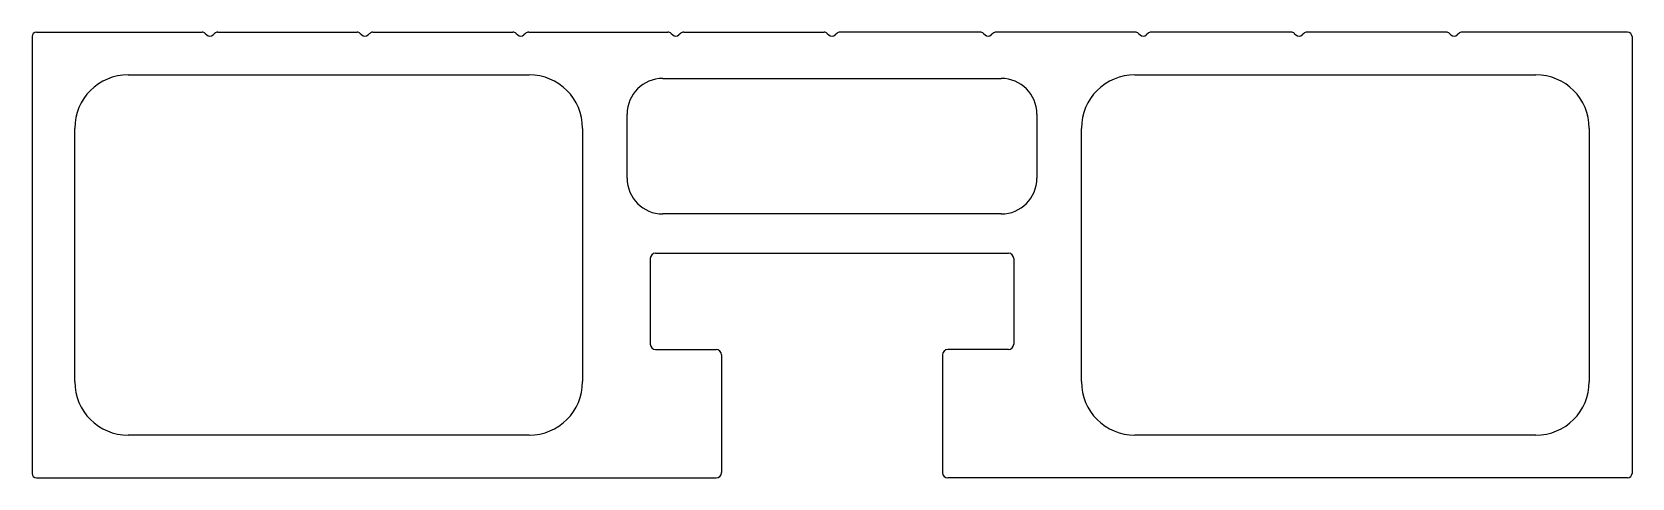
# Model space of a CAD drawing. Extents: x 3387 to 3476.8, y 544.4 to 569.4.
import ezdxf

# ---------------------------------------------------------------- set-up
doc = ezdxf.new("R2010")
doc.units = 0
doc.layers.get('0').update_dxf_attribs({"linetype": 'CONTINUOUS'})

msp = doc.modelspace()

# ---------------------------------------------------------------- linework, layer by layer
at = {"linetype": 'CONTINUOUS'}
for p, q in [((3387.23, 569.428), (3396.522, 569.428)), ((3396.699, 569.354), (3396.788, 569.265)), ((3397.231, 569.354), (3397.142, 569.265)), ((3397.408, 569.428), (3405.222, 569.428)), ((3405.399, 569.354), (3405.488, 569.265)), ((3405.931, 569.354), (3405.842, 569.265)), ((3406.108, 569.428), (3413.972, 569.428)), ((3414.149, 569.354), (3414.238, 569.265)), ((3414.681, 569.354), (3414.592, 569.265)), ((3414.858, 569.428), (3422.672, 569.428)), ((3422.849, 569.354), (3422.938, 569.265)), ((3423.381, 569.354), (3423.292, 569.265)), ((3423.558, 569.428), (3431.437, 569.428)), ((3431.613, 569.354), (3431.703, 569.265)), ((3432.146, 569.354), (3432.056, 569.265)), ((3440.202, 569.428), (3432.323, 569.428)), ((3440.378, 569.354), (3440.468, 569.265)), ((3440.911, 569.354), (3440.821, 569.265)), ((3448.902, 569.428), (3441.088, 569.428)), ((3449.078, 569.354), (3449.168, 569.265)), ((3449.611, 569.354), (3449.521, 569.265)), ((3457.652, 569.428), (3449.788, 569.428)), ((3457.828, 569.354), (3457.918, 569.265)), ((3458.361, 569.354), (3458.271, 569.265)), ((3466.352, 569.428), (3458.538, 569.428)), ((3466.528, 569.354), (3466.618, 569.265)), ((3467.061, 569.354), (3466.971, 569.265)), ((3476.53, 569.428), (3467.238, 569.428)), ((3386.98, 569.178), (3386.98, 544.678)), ((3476.78, 569.178), (3476.78, 544.678)), ((3392.38, 567.028), (3414.88, 567.028)), ((3422.38, 566.828), (3441.38, 566.828)), ((3448.88, 567.028), (3471.38, 567.028)), ((3389.38, 549.828), (3389.38, 564.028)), ((3417.88, 564.028), (3417.88, 549.828)), ((3420.38, 561.228), (3420.38, 564.828)), ((3443.38, 564.828), (3443.38, 561.228)), ((3445.88, 549.828), (3445.88, 564.028)), ((3474.38, 564.028), (3474.38, 549.828)), ((3441.38, 559.228), (3422.38, 559.228)), ((3421.98, 557.028), (3441.78, 557.028)), ((3421.68, 556.728), (3421.68, 551.928)), ((3442.08, 556.728), (3442.08, 551.928)), ((3421.98, 551.628), (3425.38, 551.628)), ((3441.78, 551.628), (3438.38, 551.628)), ((3425.68, 551.328), (3425.68, 544.728)), ((3438.08, 551.328), (3438.08, 544.728)), ((3414.88, 546.828), (3392.38, 546.828)), ((3471.38, 546.828), (3448.88, 546.828)), ((3387.23, 544.428), (3425.38, 544.428)), ((3476.53, 544.428), (3438.38, 544.428))]:
    msp.add_line(p, q, dxfattribs=at)
for centre, radius, start, end in [((3387.23, 569.178), 0.25, 90, 180), ((3396.522, 569.178), 0.25, 45, 90), ((3397.408, 569.178), 0.25, 90, 135), ((3405.222, 569.178), 0.25, 45, 90), ((3406.108, 569.178), 0.25, 90, 135), ((3413.972, 569.178), 0.25, 45, 90), ((3414.858, 569.178), 0.25, 90, 135), ((3422.672, 569.178), 0.25, 45, 90), ((3423.558, 569.178), 0.25, 90, 135), ((3431.437, 569.178), 0.25, 45, 90), ((3432.323, 569.178), 0.25, 90, 135), ((3440.202, 569.178), 0.25, 45, 90), ((3441.088, 569.178), 0.25, 90, 135), ((3448.902, 569.178), 0.25, 45, 90), ((3449.788, 569.178), 0.25, 90, 135), ((3457.652, 569.178), 0.25, 45, 90), ((3458.538, 569.178), 0.25, 90, 135), ((3466.352, 569.178), 0.25, 45, 90), ((3467.238, 569.178), 0.25, 90, 135), ((3476.53, 569.178), 0.25, 0, 90), ((3396.965, 569.442), 0.25, 225, 315), ((3405.665, 569.442), 0.25, 225, 315), ((3414.415, 569.442), 0.25, 225, 315), ((3423.115, 569.442), 0.25, 225, 315), ((3431.88, 569.442), 0.25, 225, 315), ((3440.645, 569.442), 0.25, 225, 315), ((3449.345, 569.442), 0.25, 225, 315), ((3458.095, 569.442), 0.25, 225, 315), ((3466.795, 569.442), 0.25, 225, 315), ((3392.38, 564.028), 3, 90, 180), ((3414.88, 564.028), 3, 0, 90), ((3422.38, 564.828), 2, 90, 180), ((3441.38, 564.828), 2, 0, 90), ((3448.88, 564.028), 3, 90, 180), ((3471.38, 564.028), 3, 0, 90), ((3422.38, 561.228), 2, 180, 270), ((3441.38, 561.228), 2, 270, 0), ((3421.98, 556.728), 0.3, 90, 180), ((3441.78, 556.728), 0.3, 0, 90), ((3421.98, 551.928), 0.3, 180, 270), ((3425.38, 551.328), 0.3, 0, 90), ((3438.38, 551.328), 0.3, 90, 180), ((3441.78, 551.928), 0.3, 270, 0), ((3392.38, 549.828), 3, 180, 270), ((3414.88, 549.828), 3, 270, 0), ((3448.88, 549.828), 3, 180, 270), ((3471.38, 549.828), 3, 270, 0), ((3387.23, 544.678), 0.25, 180, 270), ((3425.38, 544.728), 0.3, 270, 0), ((3438.38, 544.728), 0.3, 180, 270), ((3476.53, 544.678), 0.25, 270, 0)]:
    msp.add_arc(centre, radius, start, end, dxfattribs=at)

doc.saveas('drawing.dxf')
